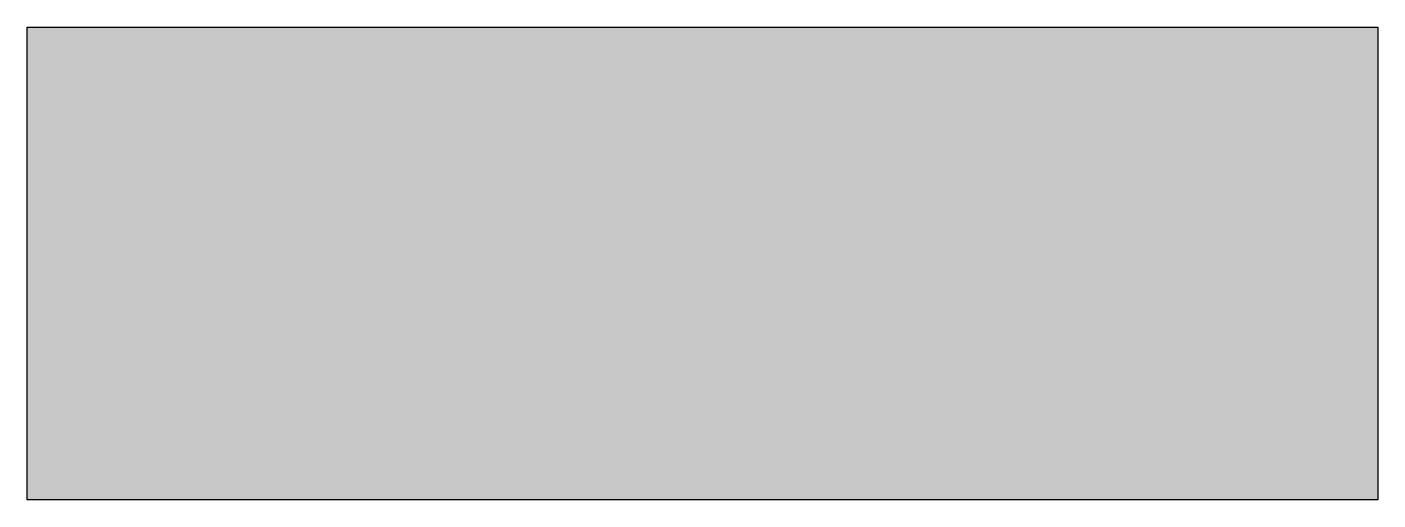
# Model space of a CAD drawing. Header units: millimetres. Extents: x 39.7 to 60.3, y 171.8 to 179.
import ezdxf

# ---------------------------------------------------------------- set-up
doc = ezdxf.new("R2010")
doc.units = ezdxf.units.MM

msp = doc.modelspace()

# ---------------------------------------------------------------- hatches: boundary and pattern name
h = msp.add_hatch(color=256)
h.dxf.hatch_style = 1
h.paths.add_polyline_path([(60.288, 171.834), (60.288, 179.035), (39.712, 179.035), (39.712, 171.834)])

# ---------------------------------------------------------------- linework, layer by layer
msp.add_lwpolyline([(39.712, 179.035), (60.288, 179.035), (60.288, 171.834), (39.712, 171.834)], close=True)

doc.saveas('drawing.dxf')
